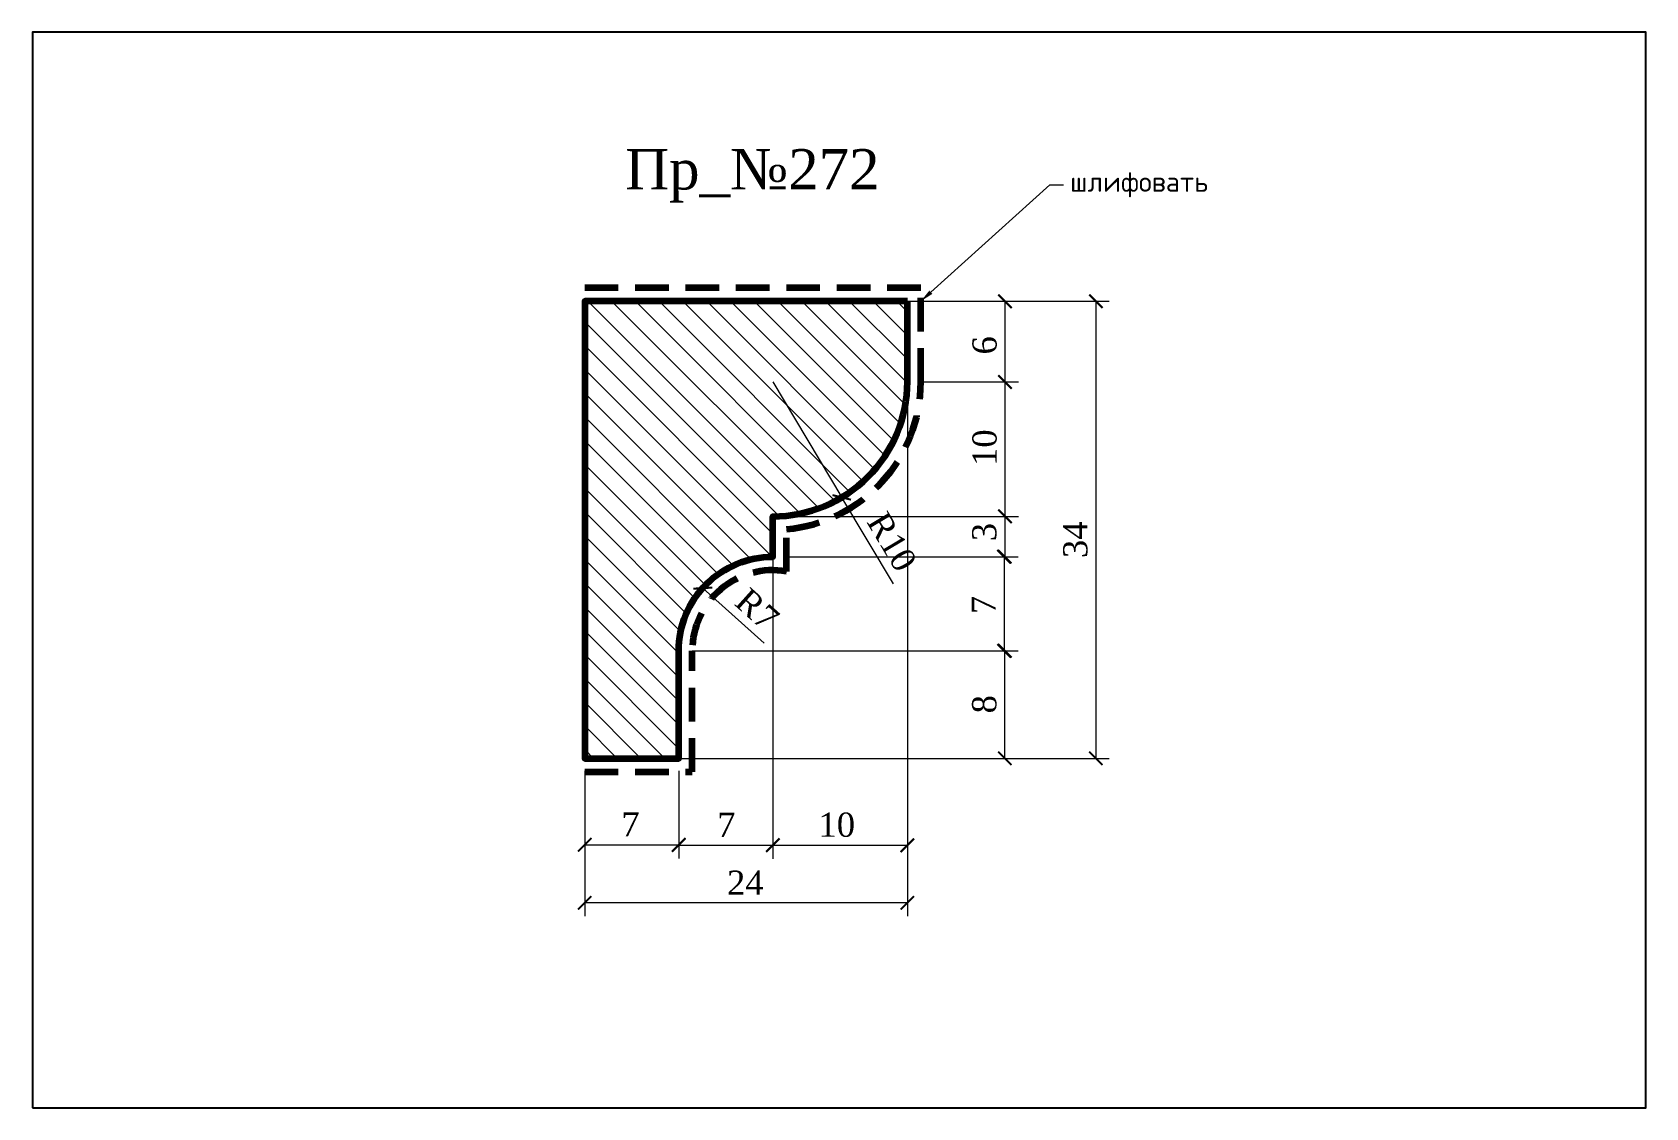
# Model space of a CAD drawing. Header units: millimetres. Extents: x 308045 to 308165, y -94170 to -94090.
import ezdxf
from ezdxf import colors
from ezdxf.entities.mleader import LeaderData, LeaderLine
from ezdxf.math import Vec2, Vec3

# ---------------------------------------------------------------- set-up
doc = ezdxf.new("R2010")
doc.units = ezdxf.units.MM
doc.header["$MEASUREMENT"] = 0
doc.linetypes.add('HIDDEN', pattern=[0.375, 0.25, -0.125])
doc.layers.add('Outside panel', color=7, linetype='Continuous', lineweight=18, true_color=0x7f5e57)
doc.layers.add('линия 50', color=1, linetype='Continuous', lineweight=140)
doc.layers.add('служебный слой РАЗМЕРЫ', color=7, linetype='Continuous', lineweight=9)
doc.layers.add('размеры в модели', color=7, linetype='Continuous')
doc.styles.add('ELECT', font='times.ttf')
doc.styles.get("Standard").update_dxf_attribs({"font": 'times.ttf'})
doc.styles.add('ЕСКД профили текст', font='isocpeur.ttf')
doc.dimstyles.new('M_1', dxfattribs={"dimtxt": 1.8, "dimasz": 1, "dimexe": 1, "dimexo": 1, "dimgap": 0.6, "dimtad": 1, "dimdec": 0, "dimdsep": 46, "dimtxsty": 'Standard', "dimblk": 'ARCHTICK', "dimcen": -5, "dimclrd": 7, "dimclre": 7, "dimclrt": 7, "dimadec": 0, "dimazin": 0, "dimtfac": 1, "dimtdec": 0, "dimtmove": 0, "dimatfit": 3, "dimfxl": 1, "dimtolj": 1, "dimtzin": 0, "dimlwd": 5, "dimlwe": 5, "dimarcsym": 0})

# ---------------------------------------------------------------- blocks, each defined once
blk = doc.blocks.new('_ArchTick')
at = {"color": 0, "linetype": 'ByBlock', "const_width": 0.15}
blk.add_lwpolyline([(-0.5, -0.5), (0.5, 0.5)], dxfattribs=at)
blk = doc.blocks.new('*D13')
at = {"layer": 'Defpoints', "color": 0, "ltscale": 1000, "transparency": 16777216}
for p in [(308100.09, -94129.03), (308093.09, -94136.03), (308117.28, -94136.03)]:
    blk.add_point(p, dxfattribs=at)
at = {"layer": 'размеры в модели', "color": 7, "lineweight": 5, "ltscale": 1000, "transparency": 16777216}
for p, q in [((308101.09, -94129.03), (308118.28, -94129.03)), ((308117.28, -94129.03), (308117.28, -94136.03)), ((308094.09, -94136.03), (308118.28, -94136.03))]:
    blk.add_line(p, q, dxfattribs=at)
for p, rotation in [((308117.28, -94129.03), 90), ((308117.28, -94136.03), 270)]:
    blk.add_blockref('_ArchTick', p, dxfattribs=dict(at, rotation=rotation))
at = {"layer": 'размеры в модели', "color": 7, "ltscale": 1000, "transparency": 16777216, "insert": (308115.76, -94132.62), "char_height": 1.8, "attachment_point": 5, "rotation": 90}
blk.add_mtext('\\A1;7', dxfattribs=at)
blk = doc.blocks.new('*D12')
at = {"layer": 'Defpoints', "color": 0, "ltscale": 1000, "transparency": 16777216}
for p in [(308100.09, -94136.03), (308117.34, -94136.03), (308093.09, -94144.03)]:
    blk.add_point(p, dxfattribs=at)
at = {"layer": 'размеры в модели', "color": 7, "lineweight": 5, "ltscale": 1000, "transparency": 16777216}
for p, q in [((308101.09, -94136.03), (308118.34, -94136.03)), ((308117.34, -94144.03), (308117.34, -94136.03)), ((308094.09, -94144.03), (308118.34, -94144.03))]:
    blk.add_line(p, q, dxfattribs=at)
for p, rotation in [((308117.34, -94136.03), 90), ((308117.34, -94144.03), 270)]:
    blk.add_blockref('_ArchTick', p, dxfattribs=dict(at, rotation=rotation))
at = {"layer": 'размеры в модели', "color": 7, "ltscale": 1000, "transparency": 16777216, "insert": (308115.82, -94140.01), "char_height": 1.8, "attachment_point": 5, "rotation": 90}
blk.add_mtext('\\A1;8', dxfattribs=at)
blk = doc.blocks.new('*D11')
at = {"layer": 'Defpoints', "color": 0, "ltscale": 1000, "transparency": 16777216}
for p in [(308110.09, -94116.03), (308100.09, -94126.03), (308110.09, -94150.5)]:
    blk.add_point(p, dxfattribs=at)
at = {"layer": 'размеры в модели', "color": 7, "lineweight": 5, "ltscale": 1000, "transparency": 16777216}
for p, q in [((308110.09, -94117.03), (308110.09, -94151.5)), ((308100.09, -94127.03), (308100.09, -94151.5)), ((308100.09, -94150.5), (308110.09, -94150.5))]:
    blk.add_line(p, q, dxfattribs=at)
at = {"layer": 'размеры в модели', "color": 7, "lineweight": 5, "ltscale": 1000, "transparency": 16777216, "rotation": 180}
blk.add_blockref('_ArchTick', (308100.09, -94150.5), dxfattribs=at)
at = {"layer": 'размеры в модели', "color": 7, "lineweight": 5, "ltscale": 1000, "transparency": 16777216}
blk.add_blockref('_ArchTick', (308110.09, -94150.5), dxfattribs=at)
at = {"layer": 'размеры в модели', "color": 7, "ltscale": 1000, "transparency": 16777216, "insert": (308104.84, -94148.98), "char_height": 1.8, "attachment_point": 5}
blk.add_mtext('\\A1;10', dxfattribs=at)
blk = doc.blocks.new('*D10')
at = {"layer": 'Defpoints', "color": 0, "ltscale": 1000, "transparency": 16777216}
for p in [(308100.09, -94129.03), (308093.09, -94144.03), (308100.09, -94150.48)]:
    blk.add_point(p, dxfattribs=at)
at = {"layer": 'размеры в модели', "color": 7, "lineweight": 5, "ltscale": 1000, "transparency": 16777216}
for p, q in [((308100.09, -94130.03), (308100.09, -94151.48)), ((308093.09, -94145.03), (308093.09, -94151.48)), ((308093.09, -94150.48), (308100.09, -94150.48))]:
    blk.add_line(p, q, dxfattribs=at)
at = {"layer": 'размеры в модели', "color": 7, "lineweight": 5, "ltscale": 1000, "transparency": 16777216, "rotation": 180}
blk.add_blockref('_ArchTick', (308093.09, -94150.48), dxfattribs=at)
at = {"layer": 'размеры в модели', "color": 7, "lineweight": 5, "ltscale": 1000, "transparency": 16777216}
blk.add_blockref('_ArchTick', (308100.09, -94150.48), dxfattribs=at)
at = {"layer": 'размеры в модели', "color": 7, "ltscale": 1000, "transparency": 16777216, "insert": (308096.63, -94148.97), "char_height": 1.8, "attachment_point": 5}
blk.add_mtext('\\A1;7', dxfattribs=at)
blk = doc.blocks.new('*D9')
at = {"layer": 'Defpoints', "color": 0, "ltscale": 1000, "transparency": 16777216}
for p in [(308086.09, -94143.97), (308093.09, -94143.97), (308093.09, -94150.46)]:
    blk.add_point(p, dxfattribs=at)
at = {"layer": 'размеры в модели', "color": 7, "lineweight": 5, "ltscale": 1000, "transparency": 16777216}
for p, q in [((308086.09, -94144.97), (308086.09, -94151.46)), ((308093.09, -94144.97), (308093.09, -94151.46)), ((308086.09, -94150.46), (308093.09, -94150.46))]:
    blk.add_line(p, q, dxfattribs=at)
at = {"layer": 'размеры в модели', "color": 7, "lineweight": 5, "ltscale": 1000, "transparency": 16777216, "rotation": 180}
blk.add_blockref('_ArchTick', (308086.09, -94150.46), dxfattribs=at)
at = {"layer": 'размеры в модели', "color": 7, "lineweight": 5, "ltscale": 1000, "transparency": 16777216}
blk.add_blockref('_ArchTick', (308093.09, -94150.46), dxfattribs=at)
at = {"layer": 'размеры в модели', "color": 7, "ltscale": 1000, "transparency": 16777216, "insert": (308089.5, -94148.94), "char_height": 1.8, "attachment_point": 5}
blk.add_mtext('\\A1;7', dxfattribs=at)
blk = doc.blocks.new('*D8')
at = {"layer": 'Defpoints', "color": 0, "ltscale": 1000, "transparency": 16777216}
for p in [(308100.09, -94126.03), (308100.09, -94129.03), (308117.34, -94129.03)]:
    blk.add_point(p, dxfattribs=at)
at = {"layer": 'размеры в модели', "color": 7, "lineweight": 5, "ltscale": 1000, "transparency": 16777216}
for p, q in [((308101.09, -94126.03), (308118.34, -94126.03)), ((308117.34, -94126.03), (308117.34, -94129.03)), ((308101.09, -94129.03), (308118.34, -94129.03))]:
    blk.add_line(p, q, dxfattribs=at)
for p, rotation in [((308117.34, -94126.03), 90), ((308117.34, -94129.03), 270)]:
    blk.add_blockref('_ArchTick', p, dxfattribs=dict(at, rotation=rotation))
at = {"layer": 'размеры в модели', "color": 7, "ltscale": 1000, "transparency": 16777216, "insert": (308115.82, -94127.2), "char_height": 1.8, "attachment_point": 5, "rotation": 90}
blk.add_mtext('\\A1;3', dxfattribs=at)
blk = doc.blocks.new('*D7')
at = {"layer": 'Defpoints', "color": 0, "ltscale": 1000, "transparency": 16777216}
for p in [(308110.09, -94116.03), (308100.09, -94126.03), (308117.35, -94126.03)]:
    blk.add_point(p, dxfattribs=at)
at = {"layer": 'размеры в модели', "color": 7, "lineweight": 5, "ltscale": 1000, "transparency": 16777216}
for p, q in [((308111.09, -94116.03), (308118.35, -94116.03)), ((308117.35, -94116.03), (308117.35, -94126.03)), ((308101.09, -94126.03), (308118.35, -94126.03))]:
    blk.add_line(p, q, dxfattribs=at)
for p, rotation in [((308117.35, -94116.03), 90), ((308117.35, -94126.03), 270)]:
    blk.add_blockref('_ArchTick', p, dxfattribs=dict(at, rotation=rotation))
at = {"layer": 'размеры в модели', "color": 7, "ltscale": 1000, "transparency": 16777216, "insert": (308115.84, -94120.92), "char_height": 1.8, "attachment_point": 5, "rotation": 90}
blk.add_mtext('\\A1;10', dxfattribs=at)
blk = doc.blocks.new('*D6')
at = {"layer": 'Defpoints', "color": 0, "ltscale": 1000, "transparency": 16777216}
for p in [(308110.01, -94110.03), (308110.09, -94116.03), (308117.35, -94116.03)]:
    blk.add_point(p, dxfattribs=at)
at = {"layer": 'размеры в модели', "color": 7, "lineweight": 5, "ltscale": 1000, "transparency": 16777216}
for p, q in [((308111.01, -94110.03), (308118.35, -94110.03)), ((308117.35, -94110.03), (308117.35, -94116.03)), ((308111.09, -94116.03), (308118.35, -94116.03))]:
    blk.add_line(p, q, dxfattribs=at)
for p, rotation in [((308117.35, -94110.03), 90), ((308117.35, -94116.03), 270)]:
    blk.add_blockref('_ArchTick', p, dxfattribs=dict(at, rotation=rotation))
at = {"layer": 'размеры в модели', "color": 7, "ltscale": 1000, "transparency": 16777216, "insert": (308115.84, -94113.31), "char_height": 1.8, "attachment_point": 5, "rotation": 90}
blk.add_mtext('\\A1;6', dxfattribs=at)
blk = doc.blocks.new('*D5')
at = {"layer": 'Defpoints', "color": 0, "ltscale": 1000, "transparency": 16777216}
for p in [(308094.87, -94131.37), (308100.09, -94136.03)]:
    blk.add_point(p, dxfattribs=at)
at = {"layer": 'размеры в модели', "color": 7, "lineweight": 5, "ltscale": 1000, "transparency": 16777216}
blk.add_line((308099.45, -94135.46), (308094.87, -94131.37), dxfattribs=at)
at = {"layer": 'размеры в модели', "color": 7, "lineweight": 5, "ltscale": 1000, "transparency": 16777216, "rotation": 138.1851077678232}
blk.add_blockref('_ArchTick', (308094.87, -94131.37), dxfattribs=at)
at = {"layer": 'размеры в модели', "color": 7, "ltscale": 1000, "transparency": 16777216, "insert": (308098.92, -94132.95), "char_height": 1.8, "attachment_point": 5, "rotation": 318.1851}
blk.add_mtext('\\A1;R7', dxfattribs=at)
blk = doc.blocks.new('*D4')
at = {"layer": 'Defpoints', "color": 0, "ltscale": 1000, "transparency": 16777216}
for p in [(308100.09, -94116.03), (308105.21, -94124.62)]:
    blk.add_point(p, dxfattribs=at)
at = {"layer": 'размеры в модели', "color": 7, "lineweight": 5, "ltscale": 1000, "transparency": 16777216}
for p in [(308100.09, -94116.03), (308109.05, -94131.06)]:
    blk.add_line(p, (308105.21, -94124.62), dxfattribs=at)
at = {"layer": 'размеры в модели', "color": 7, "lineweight": 5, "ltscale": 1000, "transparency": 16777216, "rotation": 120.7943731504747}
blk.add_blockref('_ArchTick', (308105.21, -94124.62), dxfattribs=at)
at = {"layer": 'размеры в модели', "color": 7, "ltscale": 1000, "transparency": 16777216, "insert": (308108.94, -94127.92), "char_height": 1.8, "attachment_point": 5, "rotation": 300.7944}
blk.add_mtext('\\A1;R10', dxfattribs=at)
blk = doc.blocks.new('*D2')
at = {"layer": 'Defpoints', "color": 0, "ltscale": 1000, "transparency": 16777216}
for p in [(308110.09, -94110.03), (308086.09, -94144.03), (308086.09, -94154.78)]:
    blk.add_point(p, dxfattribs=at)
at = {"layer": 'размеры в модели', "color": 7, "lineweight": 5, "ltscale": 1000, "transparency": 16777216}
for p, q in [((308110.09, -94111.03), (308110.09, -94155.78)), ((308086.09, -94145.03), (308086.09, -94155.78)), ((308110.09, -94154.78), (308086.09, -94154.78))]:
    blk.add_line(p, q, dxfattribs=at)
at = {"layer": 'размеры в модели', "color": 7, "lineweight": 5, "ltscale": 1000, "transparency": 16777216, "rotation": 180}
blk.add_blockref('_ArchTick', (308086.09, -94154.78), dxfattribs=at)
at = {"layer": 'размеры в модели', "color": 7, "lineweight": 5, "ltscale": 1000, "transparency": 16777216}
blk.add_blockref('_ArchTick', (308110.09, -94154.78), dxfattribs=at)
at = {"layer": 'размеры в модели', "color": 7, "ltscale": 1000, "transparency": 16777216, "insert": (308098.04, -94153.28), "char_height": 1.8, "attachment_point": 5}
blk.add_mtext('\\A1;24', dxfattribs=at)
blk = doc.blocks.new('*D3')
at = {"layer": 'Defpoints', "color": 0, "ltscale": 1000, "transparency": 16777216}
for p in [(308086.09, -94110.03), (308086.09, -94144.03), (308124.11, -94144.03)]:
    blk.add_point(p, dxfattribs=at)
at = {"layer": 'размеры в модели', "color": 7, "lineweight": 5, "ltscale": 1000, "transparency": 16777216}
for p, q in [((308087.09, -94110.03), (308125.11, -94110.03)), ((308124.11, -94110.03), (308124.11, -94144.03)), ((308087.09, -94144.03), (308125.11, -94144.03))]:
    blk.add_line(p, q, dxfattribs=at)
for p, rotation in [((308124.11, -94110.03), 90), ((308124.11, -94144.03), 270)]:
    blk.add_blockref('_ArchTick', p, dxfattribs=dict(at, rotation=rotation))
at = {"layer": 'размеры в модели', "color": 7, "ltscale": 1000, "transparency": 16777216, "insert": (308122.59, -94127.77), "char_height": 1.8, "attachment_point": 5, "rotation": 90}
blk.add_mtext('\\A1;34', dxfattribs=at)

msp = doc.modelspace()

# ---------------------------------------------------------------- hatches: boundary and pattern name
at = {"layer": 'Outside panel', "ltscale": 1000}
h = msp.add_hatch(dxfattribs=at)
h.set_pattern_fill('ANSI31', color=256, scale=10, angle=90)
h.set_pattern_definition([(135, (-3589.8891, -3503.6815), (-0.8838834765, -0.8838834765), [])])
h.paths.add_polyline_path([(308086.09, -94110.03), (308110.09, -94110.03), (308110.09, -94116.03, -0.414214), (308100.09, -94126.03), (308100.09, -94129.03, 0.414214), (308093.09, -94136.03), (308093.09, -94144.03), (308086.09, -94144.03)])

# ---------------------------------------------------------------- linework, layer by layer
at = {"color": 6, "ltscale": 1000}
msp.add_lwpolyline([(308045.01, -94170.02), (308165.01, -94170.02), (308165.01, -94090.02), (308045.01, -94090.02)], close=True, dxfattribs=at)
at = {"layer": 'линия 50', "color": 1, "linetype": 'HIDDEN', "ltscale": 10, "true_color": 0xff0909}
msp.add_lwpolyline([(308086.09, -94145.03), (308094.09, -94145.03), (308094.09, -94136.03, -0.464153), (308101.09, -94130.12), (308101.09, -94126.99, 0.387795), (308111.09, -94116.03), (308111.09, -94109.03), (308086.09, -94109.03)], format="xyb", dxfattribs=at)
at = {"layer": 'линия 50', "color": 7}
msp.add_lwpolyline([(308110.09, -94110.03), (308086.09, -94110.03), (308086.09, -94144.03), (308093.09, -94144.03), (308093.09, -94136.03, -0.414214), (308100.09, -94129.03), (308100.09, -94126.03, 0.414214), (308110.09, -94116.03), (308110.09, -94110.03)], format="xyb", dxfattribs=at)

# ---------------------------------------------------------------- texts
at = {"color": 7, "ltscale": 1000, "style": 'ELECT'}
msp.add_text('Пр_№272', height=3, dxfattribs=at).set_placement((308089.1, -94101.71, 0))

# ---------------------------------------------------------------- dimensions: what is measured, and where the dimension line sits
at = {"layer": 'размеры в модели', "color": 5, "ltscale": 1000}
for base, p1, p2, angle, picture, middle in [((308124.11, -94144.03), (308086.09, -94110.03), (308086.09, -94144.03), 90, '*D3', (308124.11, -94127.77)), ((308117.35, -94116.03), (308110.01, -94110.03), (308110.09, -94116.03), 90, '*D6', (308117.35, -94113.31)), ((308086.09, -94154.78), (308110.09, -94110.03), (308086.09, -94144.03), 180, '*D2', (308098.04, -94154.78)), ((308117.35, -94126.03), (308110.09, -94116.03), (308100.09, -94126.03), 90, '*D7', (308117.35, -94120.92)), ((308117.34, -94129.03), (308100.09, -94126.03), (308100.09, -94129.03), 90, '*D8', (308117.34, -94127.2)), ((308117.28, -94136.03), (308100.09, -94129.03), (308093.09, -94136.03), 90, '*D13', (308117.28, -94132.62)), ((308117.34, -94136.03), (308093.09, -94144.03), (308100.09, -94136.03), 90, '*D12', (308117.34, -94140.01))]:
    dim = msp.add_linear_dim(base=base, p1=p1, p2=p2, angle=angle, dimstyle='M_1', dxfattribs=at)
    dim.commit()
    dim.dimension.update_dxf_attribs({"geometry": picture, "text_midpoint": middle, "dimtype": 128})
for base, p1, p2, picture, middle in [((308110.09, -94150.5), (308100.09, -94126.03), (308110.09, -94116.03), '*D11', (308104.84, -94150.5)), ((308100.09, -94150.48), (308093.09, -94144.03), (308100.09, -94129.03), '*D10', (308096.63, -94150.48)), ((308093.09, -94150.46), (308086.09, -94143.97), (308093.09, -94143.97), '*D9', (308089.5, -94150.46))]:
    dim = msp.add_linear_dim(base=base, p1=p1, p2=p2, dimstyle='M_1', dxfattribs=at)
    dim.commit()
    dim.dimension.update_dxf_attribs({"geometry": picture, "text_midpoint": middle, "dimtype": 128})
dim = msp.add_radius_dim(center=(308100.09, -94116.03), mpoint=(308105.21, -94124.62), dimstyle='M_1', dxfattribs=at)
dim.commit()
dim.dimension.update_dxf_attribs({"geometry": '*D4', "text_midpoint": (308108.94, -94127.92)})
dim = msp.add_radius_dim(center=(308100.09, -94136.03), mpoint=(308094.87, -94131.37), dimstyle='M_1', dxfattribs=at)
dim.commit()
dim.dimension.update_dxf_attribs({"geometry": '*D5', "text_midpoint": (308097.91, -94134.08), "dimtype": 132})

# ---------------------------------------------------------------- leaders
at = {"layer": 'служебный слой РАЗМЕРЫ'}
ml = msp.add_multileader_mtext('Standard', dxfattribs=at)
ml.set_content('\\A1;шлифовать', color=256, style='ЕСКД профили текст')
ml.set_leader_properties(color=256, linetype='ByLayer', lineweight=-1)
ml.build(insert=Vec2(0, 0))
ml.multileader.update_dxf_attribs({"dogleg_length": 1, "arrow_head_size": 1})
ctx = ml.context
ctx.base_point, ctx.char_height, ctx.arrow_head_size, ctx.landing_gap_size, ctx.plane_origin = Vec3(308121.69, -94101.37), 1.5, 1, 0.5, Vec3(308135.17, -94075.2)
notes = []
notes.append((ctx, [(1, (1, 1, 0), (308120.69, -94101.37), (1, 0), 1, [(0, [(308111.09, -94110.03)], 0, [])])]))
ctx.mtext.insert, ctx.mtext.flow_direction = Vec3(308122.19, -94100.39), 5
for ctx, leaders in notes:
    for number, flags, end, landing, length, lines in leaders:
        leader = LeaderData()
        leader.index, (leader.has_last_leader_line, leader.has_dogleg_vector, leader.attachment_direction) = number, flags
        leader.last_leader_point, leader.dogleg_vector, leader.dogleg_length = Vec3(end), Vec3(landing), length
        for number, points, colour, breaks in lines:
            line = LeaderLine()
            line.index, line.vertices, line.color, line.breaks = number, Vec3.list(points), colors.encode_raw_color(colour), breaks
            leader.lines.append(line)
        ctx.leaders.append(leader)

doc.saveas('drawing.dxf')
